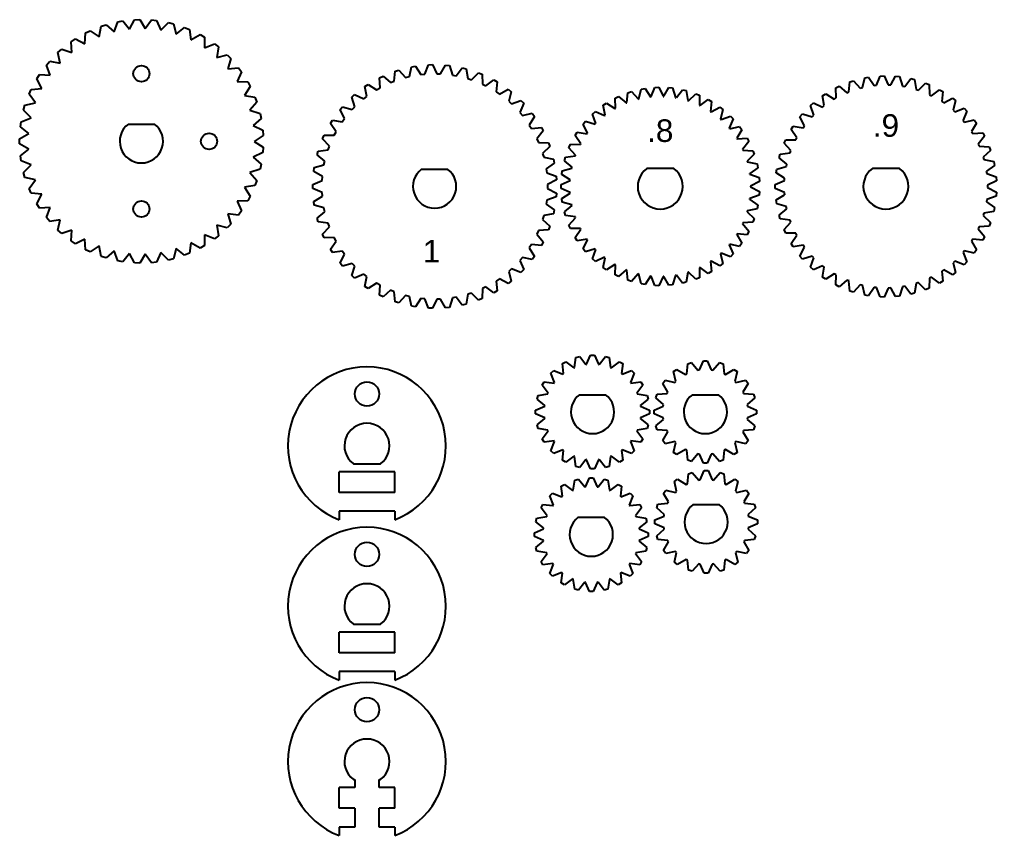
# Model space of a CAD drawing. Header units: inches. Extents: x -3.54 to 0.79, y -2.08 to 1.54.
import ezdxf

# ---------------------------------------------------------------- set-up
doc = ezdxf.new("R2010")
doc.units = ezdxf.units.IN
doc.header["$MEASUREMENT"] = 0
doc.layers.get('0').update_dxf_attribs({"lineweight": 25, "true_color": 0xffffff})
doc.styles.add('textstyle0', font='')
doc.styles.add('textstyle1', font='')
doc.styles.add('textstyle2', font='')
doc.styles.get('textstyle0').set_extended_font_data('Arial')
doc.styles.get('textstyle1').set_extended_font_data('Arial')
doc.styles.get('textstyle2').set_extended_font_data('Arial')

msp = doc.modelspace()

# ---------------------------------------------------------------- linework, layer by layer
for p, q in [((-3.1774, 1.51), (-3.1558, 1.5171)), ((-3.1047, 1.5298), (-3.0823, 1.5338)), ((-3.03, 1.5393), (-3.0072, 1.5401)), ((-2.9546, 1.5382), (-2.932, 1.5359)), ((-2.8802, 1.5267), (-2.858, 1.5212)), ((-3.2467, 1.4804), (-3.2262, 1.4903)), ((-2.808, 1.5049), (-2.7869, 1.4964)), ((-2.7396, 1.4734), (-2.7199, 1.462)), ((-3.3112, 1.4413), (-3.2923, 1.4541)), ((-2.6763, 1.4325), (-2.6583, 1.4185)), ((-3.3695, 1.3937), (-3.3526, 1.4089)), ((-3.4207, 1.3384), (-3.4061, 1.3558)), ((-2.6192, 1.3833), (-2.6034, 1.3669)), ((-2.5696, 1.3266), (-2.5562, 1.3082)), ((-1.8747, 1.3109), (-1.8583, 1.3162)), ((-1.8019, 1.3303), (-1.7849, 1.3333)), ((-1.7271, 1.3394), (-1.7099, 1.34)), ((-1.6909, 1.2999), (-1.6735, 1.2993)), ((-1.6518, 1.3379), (-1.6346, 1.3361)), ((-1.5774, 1.326), (-1.5606, 1.3219)), ((-1.5054, 1.3039), (-1.4894, 1.2974)), ((-3.4637, 1.2765), (-3.4516, 1.2958)), ((-2.5283, 1.2636), (-2.5176, 1.2435)), ((-1.9441, 1.2816), (-1.9286, 1.2891)), ((-1.895, 1.2603), (-1.8788, 1.2668)), ((-1.8291, 1.283), (-1.8121, 1.2872)), ((-1.7606, 1.2963), (-1.7432, 1.2981)), ((-1.6214, 1.2938), (-1.6042, 1.2908)), ((-1.5535, 1.2782), (-1.5369, 1.2728)), ((-1.4371, 1.272), (-1.4222, 1.2633)), ((0.1406, 1.2637), (0.157, 1.269)), ((0.2067, 1.2814), (0.2237, 1.2844)), ((0.2746, 1.2897), (0.2919, 1.2903)), ((0.343, 1.2886), (0.3602, 1.2868)), ((0.4106, 1.2779), (0.4273, 1.2737)), ((0.476, 1.2579), (0.492, 1.2514)), ((-3.4977, 1.2092), (-3.4884, 1.23)), ((-2.0088, 1.2429), (-1.9945, 1.2525)), ((-1.9572, 1.2286), (-1.942, 1.2373)), ((-1.4883, 1.2532), (-1.4726, 1.2455)), ((-1.4273, 1.2193), (-1.4129, 1.2096)), ((-1.374, 1.2308), (-1.3604, 1.2202)), ((-0.8438, 1.2157), (-0.8274, 1.2211)), ((-0.7845, 1.2317), (-0.7675, 1.2347)), ((-0.7236, 1.2394), (-0.7064, 1.24)), ((-0.6622, 1.2384), (-0.6451, 1.2366)), ((-0.6016, 1.2289), (-0.5848, 1.2248)), ((0.0777, 1.2369), (0.0932, 1.2445)), ((0.1269, 1.2152), (0.1365, 1.2196)), ((0.1864, 1.2353), (0.1965, 1.2383)), ((0.2481, 1.247), (0.2585, 1.2485)), ((0.3108, 1.2499), (0.3213, 1.2499)), ((0.3733, 1.244), (0.3837, 1.2426)), ((0.4344, 1.2296), (0.4445, 1.2267)), ((0.5381, 1.229), (0.553, 1.2203)), ((-2.4962, 1.1954), (-2.4884, 1.174)), ((-2.0674, 1.1955), (-2.0546, 1.2071)), ((-2.0143, 1.1886), (-2.0006, 1.1993)), ((-1.3716, 1.1774), (-1.3586, 1.1657)), ((-1.3172, 1.1813), (-1.3052, 1.1689)), ((-0.9528, 1.1599), (-0.9385, 1.1695)), ((-0.9002, 1.1916), (-0.8847, 1.1992)), ((-0.8513, 1.17), (-0.8481, 1.1713)), ((-0.7984, 1.1874), (-0.795, 1.1883)), ((-0.7435, 1.1974), (-0.74, 1.1977)), ((-0.6878, 1.1995), (-0.6843, 1.1994)), ((-0.6323, 1.194), (-0.6288, 1.1934)), ((-0.5781, 1.1807), (-0.5748, 1.1796)), ((-0.5428, 1.2111), (-0.5268, 1.2047)), ((-0.4872, 1.1853), (-0.4722, 1.1767)), ((-0.0342, 1.1586), (-0.0213, 1.1702)), ((0.019, 1.2017), (0.0333, 1.2113)), ((0.0708, 1.1871), (0.0797, 1.1927)), ((0.4929, 1.2067), (0.5025, 1.2025)), ((0.5476, 1.176), (0.5566, 1.1704)), ((0.5954, 1.1917), (0.609, 1.1811)), ((-3.522, 1.1379), (-3.5157, 1.1598)), ((-2.1189, 1.1405), (-2.1078, 1.1537)), ((-2.0653, 1.141), (-2.0532, 1.1536)), ((-1.3223, 1.128), (-1.3111, 1.1147)), ((-1.0004, 1.1212), (-0.9876, 1.1327)), ((-0.9014, 1.1453), (-0.8983, 1.1471)), ((-0.5263, 1.16), (-0.5232, 1.1585)), ((-0.4779, 1.1324), (-0.475, 1.1304)), ((-0.4356, 1.152), (-0.422, 1.1414)), ((0.0192, 1.1513), (0.0272, 1.1582)), ((0.5975, 1.1379), (0.6056, 1.1312)), ((0.6471, 1.1468), (0.6591, 1.1344)), ((-3.5361, 1.0639), (-3.5329, 1.0864)), ((-2.4739, 1.1234), (-2.4692, 1.1011)), ((-2.1622, 1.0788), (-2.153, 1.0935)), ((-2.1092, 1.0868), (-2.099, 1.1009)), ((-1.2678, 1.1244), (-1.2577, 1.1104)), ((-1.0422, 1.0762), (-1.0311, 1.0894)), ((-0.9475, 1.1139), (-0.9447, 1.1161)), ((-0.4338, 1.0982), (-0.4312, 1.0959)), ((-0.3892, 1.1118), (-0.3772, 1.0994)), ((-0.0808, 1.1086), (-0.0697, 1.1218)), ((-0.027, 1.1088), (-0.02, 1.1167)), ((0.6417, 1.0933), (0.6488, 1.0855)), ((0.692, 1.0952), (0.7021, 1.0812)), ((-2.4618, 1.049), (-2.4603, 1.0263)), ((-2.1451, 1.027), (-2.137, 1.0424)), ((-1.2803, 1.0723), (-1.2711, 1.0575)), ((-1.2269, 1.0611), (-1.2188, 1.0459)), ((-1.0773, 1.0258), (-1.0681, 1.0404)), ((-0.9887, 1.0764), (-0.9863, 1.079)), ((-0.3949, 1.0583), (-0.3926, 1.0556)), ((-0.3488, 1.0656), (-0.3387, 1.0516)), ((-0.12, 1.0525), (-0.1109, 1.0672)), ((-0.0668, 1.0602), (-0.0609, 1.069)), ((0.6792, 1.0429), (0.6851, 1.0342)), ((-3.5397, 0.9886), (-3.5397, 1.0114)), ((-3.5397, 0.9886), (-3.5397, 1.0114)), ((-2.1965, 1.0118), (-2.1894, 1.0275)), ((-1.2465, 1.0113), (-1.2394, 0.9954)), ((-1.0244, 1.0336), (-1.0223, 1.0364)), ((-0.3619, 1.0133), (-0.3601, 1.0103)), ((-0.3153, 1.0141), (-0.3072, 0.9989)), ((-0.1511, 0.9916), (-0.1441, 1.0073)), ((-0.0994, 1.0066), (-0.0948, 1.0161)), ((0.7293, 1.0378), (0.7374, 1.0226)), ((-2.4603, 0.9737), (-2.4618, 0.951)), ((-2.2211, 0.9406), (-2.2163, 0.9571)), ((-2.1724, 0.9628), (-2.1664, 0.9792)), ((-1.1952, 0.9928), (-1.1893, 0.9766)), ((-1.105, 0.9711), (-1.098, 0.9868)), ((-1.0537, 0.9861), (-1.0521, 0.9892)), ((-0.3355, 0.9642), (-0.3341, 0.961)), ((-0.2892, 0.9586), (-0.2833, 0.9424)), ((-0.1243, 0.949), (-0.1211, 0.959)), ((0.7093, 0.9878), (0.7139, 0.9784)), ((0.7582, 0.9758), (0.7641, 0.9596)), ((-3.5329, 0.9136), (-3.5361, 0.9361)), ((-2.1905, 0.8954), (-2.1868, 0.9125)), ((-1.2215, 0.9462), (-1.2167, 0.9294)), ((-1.1732, 0.9207), (-1.1697, 0.9038)), ((-1.1249, 0.913), (-1.1201, 0.9295)), ((-1.0762, 0.9351), (-1.075, 0.9384)), ((-0.3162, 0.9118), (-0.3153, 0.9085)), ((-0.1734, 0.9269), (-0.1686, 0.9434)), ((0.7314, 0.9291), (0.7347, 0.9191)), ((0.7782, 0.9104), (0.7818, 0.8935)), ((-2.4692, 0.8989), (-2.4739, 0.8766)), ((-2.2356, 0.8666), (-2.2332, 0.8837)), ((-1.2058, 0.8782), (-1.2034, 0.8609)), ((-1.1365, 0.8527), (-1.1341, 0.8698)), ((-1.0914, 0.8814), (-1.0906, 0.8848)), ((-0.2711, 0.8999), (-0.2675, 0.883)), ((-0.1864, 0.8597), (-0.184, 0.8768)), ((-0.1409, 0.8884), (-0.1391, 0.8988)), ((0.7452, 0.8678), (0.7471, 0.8575)), ((-3.5157, 0.8402), (-3.522, 0.8621)), ((-2.4884, 0.826), (-2.4962, 0.8046)), ((-2.199, 0.8262), (-2.1977, 0.8436)), ((-1.1616, 0.8463), (-1.1604, 0.8291)), ((-1.0989, 0.8262), (-1.0986, 0.8296)), ((-0.3044, 0.8573), (-0.3039, 0.8539)), ((-0.2614, 0.8393), (-0.2602, 0.8221)), ((-0.1489, 0.8261), (-0.1486, 0.8367)), ((0.7889, 0.8428), (0.7901, 0.8256)), ((-3.4884, 0.77), (-3.4977, 0.7908)), ((-2.2396, 0.7914), (-2.2396, 0.8086)), ((-1.1997, 0.8087), (-1.1997, 0.7913)), ((-1.1396, 0.7914), (-1.1396, 0.8086)), ((-0.3003, 0.8017), (-0.3003, 0.7982)), ((-0.19, 0.7914), (-0.19, 0.8086)), ((0.7503, 0.8053), (0.7507, 0.7947)), ((-2.5176, 0.7565), (-2.5283, 0.7364)), ((-2.1977, 0.7564), (-2.199, 0.7738)), ((-1.2034, 0.7391), (-1.2058, 0.7218)), ((-1.1604, 0.7709), (-1.1616, 0.7537)), ((-1.1341, 0.7302), (-1.1365, 0.7473)), ((-1.0986, 0.7704), (-1.0989, 0.7739)), ((-0.3039, 0.7461), (-0.3044, 0.7426)), ((-0.2602, 0.7779), (-0.2614, 0.7607)), ((-0.184, 0.7232), (-0.1864, 0.7403)), ((-0.1481, 0.7634), (-0.1493, 0.7738)), ((0.7467, 0.7426), (0.7456, 0.7321)), ((0.7901, 0.7744), (0.7889, 0.7572)), ((-3.4516, 0.7042), (-3.4637, 0.7235)), ((-2.2332, 0.7163), (-2.2356, 0.7334)), ((-2.1868, 0.6875), (-2.1905, 0.7046)), ((-1.1697, 0.6962), (-1.1732, 0.6793)), ((-1.0906, 0.7152), (-1.0914, 0.7186)), ((-0.2675, 0.717), (-0.2711, 0.7001)), ((-0.1387, 0.7013), (-0.1413, 0.7115)), ((0.7818, 0.7065), (0.7782, 0.6896)), ((-3.4061, 0.6442), (-3.4207, 0.6616)), ((-2.5562, 0.6918), (-2.5696, 0.6734)), ((-2.2163, 0.6429), (-2.2211, 0.6594)), ((-1.2167, 0.6706), (-1.2215, 0.6538)), ((-1.1201, 0.6705), (-1.1249, 0.687)), ((-1.075, 0.6617), (-1.0762, 0.6649)), ((-0.3153, 0.6915), (-0.3162, 0.6881)), ((-0.2833, 0.6576), (-0.2892, 0.6414)), ((-0.1686, 0.6566), (-0.1734, 0.6731)), ((-0.1207, 0.6412), (-0.1247, 0.6509)), ((0.7343, 0.681), (0.7318, 0.6708)), ((-3.3526, 0.5911), (-3.3695, 0.6063)), ((-2.6034, 0.6331), (-2.6192, 0.6167)), ((-2.1664, 0.6208), (-2.1724, 0.6372)), ((-1.1893, 0.6234), (-1.1952, 0.6072)), ((-1.098, 0.6132), (-1.105, 0.6289)), ((-1.0521, 0.6108), (-1.0538, 0.6139)), ((-0.3341, 0.639), (-0.3355, 0.6358)), ((-0.1441, 0.5927), (-0.1511, 0.6084)), ((0.7136, 0.6218), (0.7097, 0.612)), ((0.7641, 0.6404), (0.7582, 0.6242)), ((-2.6583, 0.5815), (-2.6763, 0.5675)), ((-2.1894, 0.5725), (-2.1965, 0.5882)), ((-2.137, 0.5576), (-2.1451, 0.573)), ((-1.2394, 0.6046), (-1.2465, 0.5887)), ((-1.0681, 0.5596), (-1.0773, 0.5742)), ((-1.0224, 0.5637), (-1.0244, 0.5665)), ((-0.3601, 0.5896), (-0.3619, 0.5867)), ((-0.3072, 0.6011), (-0.3153, 0.5859)), ((-0.0945, 0.5841), (-0.0998, 0.5932)), ((0.6847, 0.566), (0.6795, 0.5569)), ((0.7374, 0.5774), (0.7293, 0.5622)), ((-3.2923, 0.5459), (-3.3112, 0.5587)), ((-3.2262, 0.5097), (-3.2467, 0.5196)), ((-2.7199, 0.538), (-2.7396, 0.5266)), ((-2.153, 0.5065), (-2.1622, 0.5212)), ((-1.2711, 0.5425), (-1.2803, 0.5277)), ((-1.2188, 0.5541), (-1.2269, 0.5389)), ((-1.0311, 0.5106), (-1.0422, 0.5238)), ((-0.9863, 0.5211), (-0.9888, 0.5236)), ((-0.3927, 0.5444), (-0.3949, 0.5417)), ((-0.3387, 0.5484), (-0.3488, 0.5344)), ((-0.1109, 0.5328), (-0.12, 0.5475)), ((-0.0606, 0.5313), (-0.0671, 0.5395)), ((-3.1558, 0.4829), (-3.1774, 0.49)), ((-2.858, 0.4788), (-2.8802, 0.4733)), ((-2.7869, 0.5036), (-2.808, 0.4951)), ((-2.099, 0.4991), (-2.1092, 0.5132)), ((-1.3111, 0.4853), (-1.3223, 0.472)), ((-1.2577, 0.4896), (-1.2678, 0.4756)), ((-0.9876, 0.4673), (-1.0004, 0.4788)), ((-0.9447, 0.4839), (-0.9475, 0.4861)), ((-0.4312, 0.5041), (-0.4338, 0.5018)), ((-0.3772, 0.5006), (-0.3892, 0.4882)), ((-0.0697, 0.4782), (-0.0808, 0.4914)), ((-0.0197, 0.4836), (-0.0273, 0.4909)), ((0.6484, 0.5148), (0.642, 0.5065)), ((0.7021, 0.5188), (0.692, 0.5048)), ((-3.0823, 0.4662), (-3.1047, 0.4702)), ((-3.0072, 0.4599), (-3.03, 0.4607)), ((-2.932, 0.4641), (-2.9546, 0.4618)), ((-2.1078, 0.4463), (-2.1189, 0.4595)), ((-2.0532, 0.4464), (-2.0653, 0.459)), ((-1.3586, 0.4343), (-1.3716, 0.4226)), ((-0.9385, 0.4305), (-0.9528, 0.4401)), ((-0.8984, 0.453), (-0.9014, 0.4547)), ((-0.5232, 0.4415), (-0.5264, 0.4399)), ((-0.475, 0.4696), (-0.4779, 0.4676)), ((-0.422, 0.4586), (-0.4356, 0.448)), ((-0.0213, 0.4298), (-0.0342, 0.4414)), ((0.0275, 0.4422), (0.0189, 0.4483)), ((0.6054, 0.4691), (0.5978, 0.4618)), ((0.6591, 0.4656), (0.6471, 0.4532)), ((-2.0546, 0.3929), (-2.0674, 0.4045)), ((-2.0006, 0.4007), (-2.0143, 0.4114)), ((-1.4129, 0.3904), (-1.4273, 0.3807)), ((-1.3052, 0.4311), (-1.3172, 0.4187)), ((-0.8847, 0.4008), (-0.9002, 0.4084)), ((-0.8481, 0.4287), (-0.8514, 0.43)), ((-0.795, 0.4117), (-0.7984, 0.4126)), ((-0.7401, 0.4023), (-0.7435, 0.4026)), ((-0.6843, 0.4006), (-0.6878, 0.4004)), ((-0.6289, 0.4066), (-0.6323, 0.406)), ((-0.5748, 0.4204), (-0.5782, 0.4193)), ((-0.5268, 0.3953), (-0.5428, 0.3889)), ((-0.4722, 0.4233), (-0.4872, 0.4147)), ((0.0333, 0.3887), (0.019, 0.3983)), ((0.0799, 0.4077), (0.0706, 0.4126)), ((0.5023, 0.3979), (0.4931, 0.3929)), ((0.5563, 0.4299), (0.5478, 0.4237)), ((0.609, 0.4189), (0.5954, 0.4083)), ((-1.9945, 0.3475), (-2.0088, 0.3571)), ((-1.942, 0.3627), (-1.9572, 0.3714)), ((-1.4726, 0.3545), (-1.4883, 0.3468)), ((-1.3604, 0.3798), (-1.374, 0.3692)), ((-0.8274, 0.3789), (-0.8438, 0.3843)), ((-0.7675, 0.3653), (-0.7845, 0.3683)), ((-0.7064, 0.36), (-0.7236, 0.3606)), ((-0.6451, 0.3634), (-0.6622, 0.3616)), ((-0.5848, 0.3752), (-0.6016, 0.3711)), ((0.0932, 0.3555), (0.0777, 0.3631)), ((0.1367, 0.3808), (0.1268, 0.3844)), ((0.1966, 0.3621), (0.1863, 0.3643)), ((0.2586, 0.3519), (0.248, 0.3526)), ((0.3213, 0.3505), (0.3108, 0.3497)), ((0.3837, 0.3578), (0.3734, 0.3555)), ((0.4444, 0.3737), (0.4345, 0.37)), ((0.492, 0.3486), (0.476, 0.3421)), ((0.553, 0.3797), (0.5381, 0.371)), ((-1.9286, 0.3109), (-1.9441, 0.3184)), ((-1.8788, 0.3332), (-1.895, 0.3397)), ((-1.8121, 0.3128), (-1.8291, 0.317)), ((-1.7432, 0.3019), (-1.7606, 0.3037)), ((-1.6042, 0.3092), (-1.6214, 0.3062)), ((-1.5369, 0.3272), (-1.5535, 0.3218)), ((-1.4222, 0.3367), (-1.4371, 0.328)), ((0.157, 0.331), (0.1406, 0.3363)), ((0.2237, 0.3156), (0.2067, 0.3186)), ((0.2919, 0.3097), (0.2746, 0.3103)), ((0.3602, 0.3132), (0.343, 0.3114)), ((0.4273, 0.3263), (0.4106, 0.3221)), ((-1.8583, 0.2838), (-1.8747, 0.2891)), ((-1.7849, 0.2667), (-1.8019, 0.2697)), ((-1.7099, 0.26), (-1.7271, 0.2606)), ((-1.6735, 0.3007), (-1.6909, 0.3001)), ((-1.6346, 0.2639), (-1.6518, 0.2621)), ((-1.5606, 0.2781), (-1.5774, 0.274)), ((-1.4894, 0.3026), (-1.5054, 0.2961)), ((-1.0737, 0.0416), (-1.057, 0.0461)), ((-1.0086, 0.0524), (-0.9914, 0.0524)), ((-0.943, 0.0461), (-0.9263, 0.0416)), ((-1.1337, 0.0143), (-1.1188, 0.0229)), ((-1.0295, 0.0113), (-1.0262, 0.0118)), ((-0.9738, 0.0118), (-0.9705, 0.0113)), ((-0.8812, 0.0229), (-0.8663, 0.0143)), ((-0.5785, 0.0136), (-0.5621, 0.0189)), ((-0.5086, 0.0273), (-0.4914, 0.0273)), ((-0.4379, 0.0189), (-0.4215, 0.0136)), ((-1.1846, -0.0276), (-1.1724, -0.0154)), ((-1.1312, -0.0318), (-1.1285, -0.0297)), ((-1.0832, -0.0035), (-1.0801, -0.0022)), ((-0.9199, -0.0022), (-0.9168, -0.0035)), ((-0.8715, -0.0297), (-0.8688, -0.0318)), ((-0.8276, -0.0154), (-0.8154, -0.0276)), ((-0.6406, -0.0211), (-0.6267, -0.011)), ((-0.5885, -0.0336), (-0.5826, -0.0306)), ((-0.5328, -0.0144), (-0.5262, -0.0133)), ((-0.4738, -0.0133), (-0.4672, -0.0144)), ((-0.4174, -0.0306), (-0.4115, -0.0336)), ((-0.3733, -0.011), (-0.3594, -0.0211)), ((-1.2229, -0.0812), (-1.2143, -0.0663)), ((-1.1703, -0.0715), (-1.1682, -0.0688)), ((-0.8318, -0.0688), (-0.8297, -0.0715)), ((-0.7857, -0.0663), (-0.7771, -0.0812)), ((-0.689, -0.0733), (-0.6789, -0.0594)), ((-0.6356, -0.0691), (-0.6309, -0.0644)), ((-0.3691, -0.0644), (-0.3644, -0.0691)), ((-0.3211, -0.0594), (-0.311, -0.0733)), ((-1.2461, -0.143), (-1.2416, -0.1263)), ((-1.1978, -0.1199), (-1.1965, -0.1168)), ((-0.8035, -0.1168), (-0.8022, -0.1199)), ((-0.7584, -0.1263), (-0.7539, -0.143)), ((-0.7189, -0.1379), (-0.7136, -0.1215)), ((-0.6694, -0.1174), (-0.6664, -0.1115)), ((-0.3336, -0.1115), (-0.3306, -0.1174)), ((-0.2864, -0.1215), (-0.2811, -0.1379)), ((-1.2118, -0.1738), (-1.2113, -0.1705)), ((-0.7887, -0.1705), (-0.7882, -0.1738)), ((-0.6867, -0.1738), (-0.6856, -0.1672)), ((-0.3144, -0.1672), (-0.3133, -0.1738)), ((-1.2524, -0.2086), (-1.2524, -0.1914)), ((-0.7476, -0.1914), (-0.7476, -0.2086)), ((-0.7273, -0.2086), (-0.7273, -0.1914)), ((-0.2727, -0.1914), (-0.2727, -0.2086)), ((-1.2416, -0.2737), (-1.2461, -0.257)), ((-1.2113, -0.2295), (-1.2118, -0.2262)), ((-0.7882, -0.2262), (-0.7887, -0.2295)), ((-0.7539, -0.257), (-0.7584, -0.2737)), ((-0.6856, -0.2328), (-0.6867, -0.2262)), ((-0.3133, -0.2262), (-0.3144, -0.2328)), ((-1.1965, -0.2832), (-1.1978, -0.2801)), ((-0.8022, -0.2801), (-0.8035, -0.2832)), ((-0.7136, -0.2785), (-0.7189, -0.2621)), ((-0.6664, -0.2885), (-0.6694, -0.2826)), ((-0.3306, -0.2826), (-0.3336, -0.2885)), ((-0.2811, -0.2621), (-0.2864, -0.2785)), ((-1.2143, -0.3337), (-1.2229, -0.3188)), ((-1.1682, -0.3312), (-1.1703, -0.3285)), ((-0.8297, -0.3285), (-0.8318, -0.3312)), ((-0.7771, -0.3188), (-0.7857, -0.3337)), ((-0.6789, -0.3406), (-0.689, -0.3267)), ((-0.6309, -0.3356), (-0.6356, -0.3309)), ((-0.3644, -0.3309), (-0.3691, -0.3356)), ((-0.311, -0.3267), (-0.3211, -0.3406)), ((-1.1724, -0.3846), (-1.1846, -0.3724)), ((-1.1285, -0.3703), (-1.1312, -0.3682)), ((-0.8688, -0.3682), (-0.8715, -0.3703)), ((-0.8154, -0.3724), (-0.8276, -0.3846)), ((-0.6267, -0.389), (-0.6406, -0.3789)), ((-0.5826, -0.3694), (-0.5885, -0.3664)), ((-0.5262, -0.3867), (-0.5328, -0.3856)), ((-0.4672, -0.3856), (-0.4738, -0.3867)), ((-0.4115, -0.3664), (-0.4174, -0.3694)), ((-0.3594, -0.3789), (-0.3733, -0.389)), ((-1.1188, -0.4229), (-1.1337, -0.4143)), ((-1.0801, -0.3978), (-1.0832, -0.3965)), ((-1.0262, -0.4118), (-1.0295, -0.4113)), ((-0.9705, -0.4113), (-0.9738, -0.4118)), ((-0.9168, -0.3965), (-0.9199, -0.3978)), ((-0.8663, -0.4143), (-0.8812, -0.4229)), ((-0.5621, -0.4189), (-0.5785, -0.4136)), ((-0.4914, -0.4273), (-0.5086, -0.4273)), ((-0.4215, -0.4136), (-0.4379, -0.4189)), ((-1.057, -0.4461), (-1.0737, -0.4416)), ((-0.9914, -0.4524), (-1.0086, -0.4524)), ((-0.9263, -0.4416), (-0.943, -0.4461)), ((-0.5751, -0.4738), (-0.5587, -0.4685)), ((-0.5053, -0.46), (-0.4881, -0.46)), ((-0.4346, -0.4685), (-0.4182, -0.4738)), ((-1.0791, -0.5022), (-1.0625, -0.4978)), ((-1.0141, -0.4914), (-0.9968, -0.4914)), ((-0.9485, -0.4978), (-0.9318, -0.5022)), ((-0.6373, -0.5085), (-0.6233, -0.4984)), ((-0.5852, -0.521), (-0.5793, -0.5179)), ((-0.5295, -0.5018), (-0.5229, -0.5007)), ((-0.4705, -0.5007), (-0.4639, -0.5018)), ((-0.4141, -0.5179), (-0.4081, -0.521)), ((-0.37, -0.4984), (-0.3561, -0.5085)), ((-1.1901, -0.5714), (-1.1779, -0.5592)), ((-1.1391, -0.5295), (-1.1242, -0.5209)), ((-1.0887, -0.5474), (-1.0855, -0.5461)), ((-1.035, -0.5325), (-1.0316, -0.5321)), ((-0.9793, -0.5321), (-0.9759, -0.5325)), ((-0.9254, -0.5461), (-0.9222, -0.5474)), ((-0.8867, -0.5209), (-0.8718, -0.5295)), ((-0.8331, -0.5592), (-0.8209, -0.5714)), ((-0.6857, -0.5607), (-0.6755, -0.5468)), ((-0.6323, -0.5565), (-0.6276, -0.5517)), ((-0.3658, -0.5517), (-0.3611, -0.5565)), ((-0.3178, -0.5468), (-0.3077, -0.5607)), ((-1.1367, -0.5756), (-1.134, -0.5735)), ((-0.8769, -0.5735), (-0.8742, -0.5756)), ((-0.6661, -0.6048), (-0.6631, -0.5988)), ((-0.3303, -0.5988), (-0.3273, -0.6048)), ((-2.1232, -0.6401), (-2.1232, -0.6776)), ((-1.8767, -0.6401), (-2.1232, -0.6401)), ((-1.8767, -0.6401), (-1.8767, -0.6776)), ((-1.2284, -0.6251), (-1.2198, -0.6101)), ((-1.1758, -0.6153), (-1.1737, -0.6126)), ((-0.8372, -0.6126), (-0.8352, -0.6153)), ((-0.7911, -0.6101), (-0.7825, -0.6251)), ((-0.7156, -0.6253), (-0.7102, -0.6089)), ((-0.2831, -0.6089), (-0.2778, -0.6253)), ((-1.2515, -0.6868), (-1.2471, -0.6702)), ((-1.2032, -0.6637), (-1.2019, -0.6606)), ((-0.809, -0.6606), (-0.8077, -0.6637)), ((-0.7638, -0.6702), (-0.7594, -0.6868)), ((-0.724, -0.696), (-0.724, -0.6787)), ((-0.6833, -0.6612), (-0.6823, -0.6546)), ((-0.3111, -0.6546), (-0.31, -0.6612)), ((-0.2693, -0.6787), (-0.2693, -0.696)), ((-1.2579, -0.7525), (-1.2579, -0.7352)), ((-1.2172, -0.7177), (-1.2168, -0.7143)), ((-0.7941, -0.7143), (-0.7937, -0.7177)), ((-0.753, -0.7352), (-0.753, -0.7525)), ((-0.6823, -0.7202), (-0.6833, -0.7135)), ((-0.31, -0.7135), (-0.3111, -0.7202)), ((-1.2168, -0.7734), (-1.2172, -0.77)), ((-0.7937, -0.77), (-0.7941, -0.7734)), ((-0.7102, -0.7658), (-0.7156, -0.7494)), ((-0.6631, -0.7759), (-0.6661, -0.7699)), ((-0.3273, -0.7699), (-0.3303, -0.7759)), ((-0.2778, -0.7494), (-0.2831, -0.7658)), ((-1.2471, -0.8175), (-1.2515, -0.8008)), ((-0.7594, -0.8008), (-0.7638, -0.8175)), ((-0.6755, -0.828), (-0.6857, -0.814)), ((-0.6276, -0.823), (-0.6323, -0.8183)), ((-0.3611, -0.8183), (-0.3658, -0.823)), ((-0.3077, -0.814), (-0.3178, -0.828)), ((-1.2198, -0.8775), (-1.2284, -0.8626)), ((-1.2019, -0.827), (-1.2032, -0.8239)), ((-0.8077, -0.8239), (-0.809, -0.827)), ((-0.7825, -0.8626), (-0.7911, -0.8775)), ((-0.5793, -0.8568), (-0.5852, -0.8538)), ((-0.4081, -0.8538), (-0.4141, -0.8568)), ((-1.1737, -0.8751), (-1.1758, -0.8724)), ((-0.8352, -0.8724), (-0.8372, -0.8751)), ((-0.6233, -0.8764), (-0.6373, -0.8662)), ((-0.5587, -0.9063), (-0.5751, -0.9009)), ((-0.5229, -0.874), (-0.5295, -0.873)), ((-0.4639, -0.873), (-0.4705, -0.874)), ((-0.4182, -0.9009), (-0.4346, -0.9063)), ((-0.3561, -0.8662), (-0.37, -0.8764)), ((-1.1779, -0.9284), (-1.1901, -0.9162)), ((-1.134, -0.9141), (-1.1367, -0.9121)), ((-1.0855, -0.9416), (-1.0887, -0.9403)), ((-0.9222, -0.9403), (-0.9254, -0.9416)), ((-0.8742, -0.9121), (-0.8769, -0.9141)), ((-0.8209, -0.9162), (-0.8331, -0.9284)), ((-0.4881, -0.9147), (-0.5053, -0.9147)), ((-1.1242, -0.9668), (-1.1391, -0.9581)), ((-1.0625, -0.9899), (-1.0791, -0.9854)), ((-1.0316, -0.9556), (-1.035, -0.9551)), ((-0.9759, -0.9551), (-0.9793, -0.9556)), ((-0.9318, -0.9854), (-0.9485, -0.9899)), ((-0.8718, -0.9581), (-0.8867, -0.9668)), ((-0.9968, -0.9963), (-1.0141, -0.9963)), ((-2.1232, -1.3513), (-2.1232, -1.3888)), ((-1.8767, -1.3513), (-2.1232, -1.3513)), ((-1.8767, -1.3513), (-1.8767, -1.3888)), ((-2.06, -1.83), (-2.0539, -1.83)), ((-2.0539, -1.83), (-2.0539, -1.8655)), ((-1.9461, -1.8655), (-1.9461, -1.83)), ((-1.9461, -1.83), (-1.94, -1.83)), ((-2.0539, -1.8655), (-2.1232, -1.8655)), ((-2.1232, -1.957), (-2.1232, -1.8655)), ((-1.8767, -1.8655), (-1.9461, -1.8655)), ((-1.8767, -1.957), (-1.8767, -1.8655)), ((-2.0539, -1.957), (-2.1232, -1.957)), ((-2.0539, -1.957), (-2.0539, -2.0401)), ((-1.8767, -1.957), (-1.9461, -1.957)), ((-1.9461, -2.0401), (-1.9461, -1.957)), ((-2.1232, -2.0401), (-2.1232, -2.0776)), ((-2.0539, -2.0401), (-2.1232, -2.0401)), ((-1.8767, -2.0401), (-1.9461, -2.0401)), ((-1.8767, -2.0401), (-1.8767, -2.0776))]:
    msp.add_line(p, q)
at = {"color": 7, "true_color": 0x000000}
for p, q in [((-3.1558, 1.5171), (-3.1207, 1.4851)), ((-3.1207, 1.4851), (-3.1047, 1.5298)), ((-3.0823, 1.5338), (-3.052, 1.4973)), ((-3.052, 1.4973), (-3.03, 1.5393)), ((-3.0072, 1.5401), (-2.9823, 1.4997)), ((-2.9823, 1.4997), (-2.9546, 1.5382)), ((-2.932, 1.5359), (-2.9129, 1.4924)), ((-2.9129, 1.4924), (-2.8802, 1.5267)), ((-2.858, 1.5212), (-2.8452, 1.4755)), ((-3.2497, 1.433), (-3.2467, 1.4804)), ((-3.2262, 1.4903), (-3.187, 1.4636)), ((-3.187, 1.4636), (-3.1774, 1.51)), ((-2.8452, 1.4755), (-2.808, 1.5049)), ((-2.7869, 1.4964), (-2.7806, 1.4494)), ((-2.7806, 1.4494), (-2.7396, 1.4734)), ((-3.3076, 1.394), (-3.3112, 1.4413)), ((-3.2923, 1.4541), (-3.2497, 1.433)), ((-2.7199, 1.462), (-2.7201, 1.4145)), ((-2.7201, 1.4145), (-2.6763, 1.4325)), ((-3.3594, 1.3473), (-3.3695, 1.3937)), ((-3.3526, 1.4089), (-3.3076, 1.394)), ((-2.6583, 1.4185), (-2.6652, 1.3716)), ((-3.4061, 1.3558), (-3.3594, 1.3473)), ((-2.6652, 1.3716), (-2.6192, 1.3833)), ((-2.6034, 1.3669), (-2.6167, 1.3214)), ((-3.4042, 1.2939), (-3.4207, 1.3384)), ((-2.6167, 1.3214), (-2.5696, 1.3266)), ((-2.5562, 1.3082), (-2.5757, 1.265)), ((-1.8788, 1.2668), (-1.8747, 1.3109)), ((-1.8583, 1.3162), (-1.8291, 1.283)), ((-1.8121, 1.2872), (-1.8019, 1.3303)), ((-1.7849, 1.3333), (-1.7606, 1.2963)), ((-1.7432, 1.2981), (-1.7271, 1.3394)), ((-1.7099, 1.34), (-1.6909, 1.2999)), ((-1.6735, 1.2993), (-1.6518, 1.3379)), ((-1.6346, 1.3361), (-1.6214, 1.2938)), ((-1.6042, 1.2908), (-1.5774, 1.326)), ((-1.5606, 1.3219), (-1.5535, 1.2782)), ((-1.5369, 1.2728), (-1.5054, 1.3039)), ((-3.4412, 1.2347), (-3.4637, 1.2765)), ((-3.4516, 1.2958), (-3.4042, 1.2939)), ((-2.5757, 1.265), (-2.5283, 1.2636)), ((-1.942, 1.2373), (-1.9441, 1.2816)), ((-1.9286, 1.2891), (-1.895, 1.2603)), ((-1.4894, 1.2974), (-1.4883, 1.2532)), ((-1.4726, 1.2455), (-1.4371, 1.272)), ((-1.4222, 1.2633), (-1.4273, 1.2193)), ((0.1365, 1.2196), (0.1406, 1.2637)), ((0.157, 1.269), (0.1863, 1.2357)), ((0.1965, 1.2383), (0.2067, 1.2814)), ((0.2237, 1.2844), (0.248, 1.2474)), ((0.2585, 1.2485), (0.2746, 1.2897)), ((0.2919, 1.2903), (0.3108, 1.2503)), ((0.3213, 1.2499), (0.343, 1.2886)), ((0.3602, 1.2868), (0.3734, 1.2445)), ((0.3837, 1.2426), (0.4106, 1.2779)), ((0.4273, 1.2737), (0.4345, 1.23)), ((0.4445, 1.2267), (0.476, 1.2579)), ((-3.4884, 1.23), (-3.4412, 1.2347)), ((-2.5176, 1.2435), (-2.543, 1.2034)), ((-2.0006, 1.1993), (-2.0088, 1.2429)), ((-1.9945, 1.2525), (-1.9572, 1.2286)), ((-1.4129, 1.2096), (-1.374, 1.2308)), ((-1.3604, 1.2202), (-1.3716, 1.1774)), ((-0.8479, 1.1716), (-0.8438, 1.2157)), ((-0.8274, 1.2211), (-0.7981, 1.1878)), ((-0.7947, 1.1886), (-0.7845, 1.2317)), ((-0.7675, 1.2347), (-0.7432, 1.1977)), ((-0.7397, 1.1981), (-0.7236, 1.2394)), ((-0.7064, 1.24), (-0.6874, 1.1999)), ((-0.6839, 1.1998), (-0.6622, 1.2384)), ((-0.6451, 1.2366), (-0.6319, 1.1943)), ((-0.6285, 1.1937), (-0.6016, 1.2289)), ((-0.5848, 1.2248), (-0.5777, 1.181)), ((0.0797, 1.1927), (0.0777, 1.2369)), ((0.0932, 1.2445), (0.1268, 1.2156)), ((0.492, 1.2514), (0.4931, 1.2071)), ((0.5025, 1.2025), (0.5381, 1.229)), ((0.553, 1.2203), (0.5478, 1.1763)), ((-3.5157, 1.1598), (-3.4696, 1.171)), ((-3.4696, 1.171), (-3.4977, 1.2092)), ((-2.543, 1.2034), (-2.4962, 1.1954)), ((-2.4884, 1.174), (-2.5191, 1.1378)), ((-2.0532, 1.1536), (-2.0674, 1.1955)), ((-2.0546, 1.2071), (-2.0143, 1.1886)), ((-1.3586, 1.1657), (-1.3172, 1.1813)), ((-0.9385, 1.1695), (-0.9012, 1.1456)), ((-0.8982, 1.1474), (-0.9002, 1.1916)), ((-0.8847, 1.1992), (-0.8511, 1.1703)), ((-0.5743, 1.18), (-0.5428, 1.2111)), ((-0.5268, 1.2047), (-0.5258, 1.1604)), ((-0.5227, 1.1588), (-0.4872, 1.1853)), ((-0.4722, 1.1767), (-0.4774, 1.1327)), ((-0.0213, 1.1702), (0.0189, 1.1517)), ((0.0272, 1.1582), (0.019, 1.2017)), ((0.0333, 1.2113), (0.0706, 1.1874)), ((0.5566, 1.1704), (0.5954, 1.1917)), ((0.609, 1.1811), (0.5978, 1.1382)), ((-3.4888, 1.104), (-3.522, 1.1379)), ((-2.5191, 1.1378), (-2.4739, 1.1234)), ((-2.099, 1.1009), (-2.1189, 1.1405)), ((-2.1078, 1.1537), (-2.0653, 1.141)), ((-1.3052, 1.1689), (-1.3223, 1.128)), ((-0.9876, 1.1327), (-0.9473, 1.1142)), ((-0.9446, 1.1163), (-0.9528, 1.1599)), ((-0.4745, 1.1307), (-0.4356, 1.152)), ((-0.422, 1.1414), (-0.4332, 1.0985)), ((-0.02, 1.1167), (-0.0342, 1.1586)), ((0.6056, 1.1312), (0.6471, 1.1468)), ((0.6591, 1.1344), (0.642, 1.0935)), ((-3.5329, 1.0864), (-3.4888, 1.104)), ((-2.4692, 1.1011), (-2.5046, 1.0696)), ((-2.153, 1.0935), (-2.1092, 1.0868)), ((-1.3111, 1.1147), (-1.2678, 1.1244)), ((-1.2577, 1.1104), (-1.2803, 1.0723)), ((-1.0311, 1.0894), (-0.9887, 1.0767)), ((-0.9862, 1.0792), (-1.0004, 1.1212)), ((-0.4306, 1.0962), (-0.3892, 1.1118)), ((-0.3772, 1.0994), (-0.3943, 1.0585)), ((-0.0609, 1.069), (-0.0808, 1.1086)), ((-0.0697, 1.1218), (-0.0273, 1.1091)), ((0.6488, 1.0855), (0.692, 1.0952)), ((-3.4985, 1.0349), (-3.5361, 1.0639)), ((-2.5046, 1.0696), (-2.4618, 1.049)), ((-2.137, 1.0424), (-2.1622, 1.0788)), ((-1.2711, 1.0575), (-1.2269, 1.0611)), ((-1.2188, 1.0459), (-1.2465, 1.0113)), ((-1.0681, 1.0404), (-1.0243, 1.0338)), ((-1.0223, 1.0366), (-1.0422, 1.0762)), ((-0.392, 1.0558), (-0.3488, 1.0656)), ((-0.3387, 1.0516), (-0.3613, 1.0135)), ((-0.0948, 1.0161), (-0.12, 1.0525)), ((-0.1109, 1.0672), (-0.0671, 1.0605)), ((0.7021, 1.0812), (0.6795, 1.0431)), ((-3.5397, 1.0114), (-3.4985, 1.0349)), ((-3.5397, 1.0114), (-3.4985, 1.0349)), ((-2.4603, 1.0263), (-2.4997, 1)), ((-2.4997, 1), (-2.4603, 0.9737)), ((-2.1664, 0.9792), (-2.1965, 1.0118)), ((-2.1894, 1.0275), (-2.1451, 1.027)), ((-1.0521, 0.9894), (-1.0773, 1.0258)), ((-0.3594, 1.0105), (-0.3153, 1.0141)), ((-0.3072, 0.9989), (-0.3349, 0.9643)), ((-0.1441, 1.0073), (-0.0998, 1.0068)), ((0.6851, 1.0342), (0.7293, 1.0378)), ((0.7374, 1.0226), (0.7097, 0.988)), ((-3.4985, 0.9651), (-3.5397, 0.9886)), ((-3.4985, 0.9651), (-3.5397, 0.9886)), ((-3.5361, 0.9361), (-3.4985, 0.9651)), ((-2.2163, 0.9571), (-2.1724, 0.9628)), ((-1.2394, 0.9954), (-1.1952, 0.9928)), ((-1.1893, 0.9766), (-1.2215, 0.9462)), ((-1.075, 0.9385), (-1.105, 0.9711)), ((-1.098, 0.9868), (-1.0537, 0.9863)), ((-0.3334, 0.9611), (-0.2892, 0.9586)), ((-0.1211, 0.959), (-0.1511, 0.9916)), ((0.7139, 0.9784), (0.7582, 0.9758)), ((0.7641, 0.9596), (0.7318, 0.9292)), ((-3.4888, 0.896), (-3.5329, 0.9136)), ((-2.4618, 0.951), (-2.5046, 0.9304)), ((-2.5046, 0.9304), (-2.4692, 0.8989)), ((-2.1868, 0.9125), (-2.2211, 0.9406)), ((-1.2167, 0.9294), (-1.1732, 0.9207)), ((-1.0906, 0.8849), (-1.1249, 0.913)), ((-1.1201, 0.9295), (-1.0762, 0.9352)), ((-0.2833, 0.9424), (-0.3155, 0.912)), ((-0.1391, 0.8988), (-0.1734, 0.9269)), ((-0.1686, 0.9434), (-0.1247, 0.9491)), ((0.7347, 0.9191), (0.7782, 0.9104)), ((-3.522, 0.8621), (-3.4888, 0.896)), ((-2.4739, 0.8766), (-2.5191, 0.8622)), ((-2.1977, 0.8436), (-2.2356, 0.8666)), ((-2.2332, 0.8837), (-2.1905, 0.8954)), ((-1.1697, 0.9038), (-1.2058, 0.8782)), ((-1.1341, 0.8698), (-1.0914, 0.8815)), ((-0.3146, 0.9086), (-0.2711, 0.8999)), ((-0.2675, 0.883), (-0.3037, 0.8574)), ((-0.184, 0.8768), (-0.1413, 0.8885)), ((0.7818, 0.8935), (0.7456, 0.8679)), ((-3.4696, 0.829), (-3.5157, 0.8402)), ((-3.4977, 0.7908), (-3.4696, 0.829)), ((-2.5191, 0.8622), (-2.4884, 0.826)), ((-2.2396, 0.8086), (-2.199, 0.8262)), ((-1.2034, 0.8609), (-1.1616, 0.8463)), ((-1.1604, 0.8291), (-1.1997, 0.8087)), ((-1.1396, 0.8086), (-1.0989, 0.8262)), ((-1.0986, 0.8296), (-1.1365, 0.8527)), ((-0.3032, 0.854), (-0.2614, 0.8393)), ((-0.19, 0.8086), (-0.1493, 0.8262)), ((-0.1486, 0.8367), (-0.1864, 0.8597)), ((0.7471, 0.8575), (0.7889, 0.8428)), ((0.7901, 0.8256), (0.7507, 0.8053)), ((-2.4962, 0.8046), (-2.543, 0.7966)), ((-2.543, 0.7966), (-2.5176, 0.7565)), ((-2.199, 0.7738), (-2.2396, 0.7914)), ((-1.1997, 0.7913), (-1.1604, 0.7709)), ((-1.0989, 0.7738), (-1.1396, 0.7914)), ((-0.2602, 0.8221), (-0.2996, 0.8017)), ((-0.2996, 0.7983), (-0.2602, 0.7779)), ((-0.1493, 0.7738), (-0.19, 0.7914)), ((0.7507, 0.7947), (0.7901, 0.7744)), ((-3.4412, 0.7653), (-3.4884, 0.77)), ((-3.4637, 0.7235), (-3.4412, 0.7653)), ((-2.5283, 0.7364), (-2.5757, 0.735)), ((-2.2356, 0.7334), (-2.1977, 0.7564)), ((-1.1616, 0.7537), (-1.2034, 0.7391)), ((-1.1365, 0.7473), (-1.0986, 0.7704)), ((-0.3037, 0.7426), (-0.2675, 0.717)), ((-0.2614, 0.7607), (-0.3032, 0.746)), ((-0.1864, 0.7403), (-0.1486, 0.7633)), ((0.7889, 0.7572), (0.7471, 0.7425)), ((-3.4042, 0.7061), (-3.4516, 0.7042)), ((-3.4207, 0.6616), (-3.4042, 0.7061)), ((-2.5757, 0.735), (-2.5562, 0.6918)), ((-2.1905, 0.7046), (-2.2332, 0.7163)), ((-1.2058, 0.7218), (-1.1697, 0.6962)), ((-1.0914, 0.7185), (-1.1341, 0.7302)), ((-1.1249, 0.687), (-1.0906, 0.7151)), ((-0.2711, 0.7001), (-0.3146, 0.6914)), ((-0.1413, 0.7115), (-0.184, 0.7232)), ((-0.1734, 0.6731), (-0.1391, 0.7012)), ((0.7456, 0.7321), (0.7818, 0.7065)), ((-3.3594, 0.6527), (-3.4061, 0.6442)), ((-3.3695, 0.6063), (-3.3594, 0.6527)), ((-2.6167, 0.6786), (-2.6034, 0.6331)), ((-2.5696, 0.6734), (-2.6167, 0.6786)), ((-2.2211, 0.6594), (-2.1868, 0.6875)), ((-1.2215, 0.6538), (-1.1893, 0.6234)), ((-1.1732, 0.6793), (-1.2167, 0.6706)), ((-1.0762, 0.6648), (-1.1201, 0.6705)), ((-1.105, 0.6289), (-1.075, 0.6615)), ((-0.3155, 0.688), (-0.2833, 0.6576)), ((-0.1247, 0.6509), (-0.1686, 0.6566)), ((0.7318, 0.6708), (0.7641, 0.6404)), ((0.7782, 0.6896), (0.7347, 0.6809)), ((-2.6652, 0.6284), (-2.6583, 0.5815)), ((-2.6192, 0.6167), (-2.6652, 0.6284)), ((-2.1724, 0.6372), (-2.2163, 0.6429)), ((-2.1965, 0.5882), (-2.1664, 0.6208)), ((-1.1952, 0.6072), (-1.2394, 0.6046)), ((-1.0537, 0.6137), (-1.098, 0.6132)), ((-1.0773, 0.5742), (-1.0521, 0.6106)), ((-0.3349, 0.6357), (-0.3072, 0.6011)), ((-0.2892, 0.6414), (-0.3334, 0.6389)), ((-0.1511, 0.6084), (-0.1211, 0.641)), ((0.7097, 0.612), (0.7374, 0.5774)), ((0.7582, 0.6242), (0.7139, 0.6216)), ((-3.3076, 0.606), (-3.3526, 0.5911)), ((-3.3112, 0.5587), (-3.3076, 0.606)), ((-3.2497, 0.567), (-3.2923, 0.5459)), ((-3.2467, 0.5196), (-3.2497, 0.567)), ((-2.7201, 0.5855), (-2.7199, 0.538)), ((-2.6763, 0.5675), (-2.7201, 0.5855)), ((-2.1451, 0.573), (-2.1894, 0.5725)), ((-1.2465, 0.5887), (-1.2188, 0.5541)), ((-1.0243, 0.5662), (-1.0681, 0.5596)), ((-1.0422, 0.5238), (-1.0223, 0.5634)), ((-0.3613, 0.5865), (-0.3387, 0.5484)), ((-0.3153, 0.5859), (-0.3594, 0.5895)), ((-0.0998, 0.5932), (-0.1441, 0.5927)), ((-0.12, 0.5475), (-0.0948, 0.5839)), ((0.7293, 0.5622), (0.6851, 0.5658)), ((-3.187, 0.5364), (-3.2262, 0.5097)), ((-3.1774, 0.49), (-3.187, 0.5364)), ((-2.8452, 0.5245), (-2.858, 0.4788)), ((-2.808, 0.4951), (-2.8452, 0.5245)), ((-2.7806, 0.5506), (-2.7869, 0.5036)), ((-2.7396, 0.5266), (-2.7806, 0.5506)), ((-2.1622, 0.5212), (-2.137, 0.5576)), ((-1.2803, 0.5277), (-1.2577, 0.4896)), ((-1.2269, 0.5389), (-1.2711, 0.5425)), ((-0.9887, 0.5233), (-1.0311, 0.5106)), ((-1.0004, 0.4788), (-0.9862, 0.5208)), ((-0.3943, 0.5415), (-0.3772, 0.5006)), ((-0.3488, 0.5344), (-0.392, 0.5442)), ((-0.0671, 0.5395), (-0.1109, 0.5328)), ((-0.0808, 0.4914), (-0.0609, 0.531)), ((0.6795, 0.5569), (0.7021, 0.5188)), ((-3.1207, 0.5149), (-3.1558, 0.4829)), ((-3.1047, 0.4702), (-3.1207, 0.5149)), ((-3.052, 0.5027), (-3.0823, 0.4662)), ((-3.03, 0.4607), (-3.052, 0.5027)), ((-2.9823, 0.5003), (-3.0072, 0.4599)), ((-2.9546, 0.4618), (-2.9823, 0.5003)), ((-2.9129, 0.5076), (-2.932, 0.4641)), ((-2.8802, 0.4733), (-2.9129, 0.5076)), ((-2.1092, 0.5132), (-2.153, 0.5065)), ((-2.1189, 0.4595), (-2.099, 0.4991)), ((-1.2678, 0.4756), (-1.3111, 0.4853)), ((-0.9473, 0.4858), (-0.9876, 0.4673)), ((-0.9528, 0.4401), (-0.9446, 0.4837)), ((-0.4332, 0.5015), (-0.422, 0.4586)), ((-0.3892, 0.4882), (-0.4306, 0.5038)), ((-0.0273, 0.4909), (-0.0697, 0.4782)), ((-0.0342, 0.4414), (-0.02, 0.4833)), ((0.642, 0.5065), (0.6591, 0.4656)), ((0.692, 0.5048), (0.6488, 0.5145)), ((-2.0653, 0.459), (-2.1078, 0.4463)), ((-2.0674, 0.4045), (-2.0532, 0.4464)), ((-1.3172, 0.4187), (-1.3586, 0.4343)), ((-1.3223, 0.472), (-1.3052, 0.4311)), ((-0.9012, 0.4544), (-0.9385, 0.4305)), ((-0.9002, 0.4084), (-0.8982, 0.4526)), ((-0.5258, 0.4396), (-0.5268, 0.3953)), ((-0.4872, 0.4147), (-0.5227, 0.4412)), ((-0.4774, 0.4673), (-0.4722, 0.4233)), ((-0.4356, 0.448), (-0.4745, 0.4693)), ((0.0189, 0.4483), (-0.0213, 0.4298)), ((0.019, 0.3983), (0.0272, 0.4418)), ((0.5978, 0.4618), (0.609, 0.4189)), ((0.6471, 0.4532), (0.6056, 0.4688)), ((-2.0143, 0.4114), (-2.0546, 0.3929)), ((-2.0088, 0.3571), (-2.0006, 0.4007)), ((-1.374, 0.3692), (-1.4129, 0.3904)), ((-1.3716, 0.4226), (-1.3604, 0.3798)), ((-0.8511, 0.4297), (-0.8847, 0.4008)), ((-0.8438, 0.3843), (-0.8479, 0.4284)), ((-0.7981, 0.4122), (-0.8274, 0.3789)), ((-0.7845, 0.3683), (-0.7947, 0.4114)), ((-0.7432, 0.4023), (-0.7675, 0.3653)), ((-0.7236, 0.3606), (-0.7397, 0.4019)), ((-0.6874, 0.4001), (-0.7064, 0.36)), ((-0.6622, 0.3616), (-0.6839, 0.4002)), ((-0.6319, 0.4057), (-0.6451, 0.3634)), ((-0.6016, 0.3711), (-0.6285, 0.4063)), ((-0.5777, 0.419), (-0.5848, 0.3752)), ((-0.5428, 0.3889), (-0.5743, 0.42)), ((0.0706, 0.4126), (0.0333, 0.3887)), ((0.0777, 0.3631), (0.0797, 0.4073)), ((0.4931, 0.3929), (0.492, 0.3486)), ((0.5381, 0.371), (0.5025, 0.3975)), ((0.5478, 0.4237), (0.553, 0.3797)), ((0.5954, 0.4083), (0.5566, 0.4296)), ((-1.9572, 0.3714), (-1.9945, 0.3475)), ((-1.9441, 0.3184), (-1.942, 0.3627)), ((-1.4883, 0.3468), (-1.4894, 0.3026)), ((-1.4371, 0.328), (-1.4726, 0.3545)), ((-1.4273, 0.3807), (-1.4222, 0.3367)), ((0.1268, 0.3844), (0.0932, 0.3555)), ((0.1406, 0.3363), (0.1365, 0.3804)), ((0.1863, 0.3643), (0.157, 0.331)), ((0.2067, 0.3186), (0.1965, 0.3617)), ((0.248, 0.3526), (0.2237, 0.3156)), ((0.2746, 0.3103), (0.2585, 0.3515)), ((0.3108, 0.3497), (0.2919, 0.3097)), ((0.343, 0.3114), (0.3213, 0.3501)), ((0.3734, 0.3555), (0.3602, 0.3132)), ((0.4106, 0.3221), (0.3837, 0.3574)), ((0.4345, 0.37), (0.4273, 0.3263)), ((0.476, 0.3421), (0.4445, 0.3733)), ((-1.895, 0.3397), (-1.9286, 0.3109)), ((-1.8747, 0.2891), (-1.8788, 0.3332)), ((-1.8291, 0.317), (-1.8583, 0.2838)), ((-1.8019, 0.2697), (-1.8121, 0.3128)), ((-1.7606, 0.3037), (-1.7849, 0.2667)), ((-1.6214, 0.3062), (-1.6346, 0.2639)), ((-1.5774, 0.274), (-1.6042, 0.3092)), ((-1.5535, 0.3218), (-1.5606, 0.2781)), ((-1.5054, 0.2961), (-1.5369, 0.3272)), ((-1.7271, 0.2606), (-1.7432, 0.3019)), ((-1.6909, 0.3001), (-1.7099, 0.26)), ((-1.6518, 0.2621), (-1.6735, 0.3007)), ((-1.057, 0.0461), (-1.0295, 0.0113)), ((-1.0262, 0.0118), (-1.0086, 0.0524)), ((-0.9914, 0.0524), (-0.9738, 0.0118)), ((-0.9705, 0.0113), (-0.943, 0.0461)), ((-1.1285, -0.0297), (-1.1337, 0.0143)), ((-1.1188, 0.0229), (-1.0832, -0.0035)), ((-1.0801, -0.0022), (-1.0737, 0.0416)), ((-0.9263, 0.0416), (-0.9199, -0.0022)), ((-0.9168, -0.0035), (-0.8812, 0.0229)), ((-0.8663, 0.0143), (-0.8715, -0.0297)), ((-0.5826, -0.0306), (-0.5785, 0.0136)), ((-0.5621, 0.0189), (-0.5328, -0.0144)), ((-0.5262, -0.0133), (-0.5086, 0.0273)), ((-0.4914, 0.0273), (-0.4738, -0.0133)), ((-0.4672, -0.0144), (-0.4379, 0.0189)), ((-0.4215, 0.0136), (-0.4174, -0.0306)), ((-1.1682, -0.0688), (-1.1846, -0.0276)), ((-1.1724, -0.0154), (-1.1312, -0.0318)), ((-0.8688, -0.0318), (-0.8276, -0.0154)), ((-0.8154, -0.0276), (-0.8318, -0.0688)), ((-0.6309, -0.0644), (-0.6406, -0.0211)), ((-0.6267, -0.011), (-0.5885, -0.0336)), ((-0.4115, -0.0336), (-0.3733, -0.011)), ((-0.3594, -0.0211), (-0.3691, -0.0644)), ((-1.1965, -0.1168), (-1.2229, -0.0812)), ((-1.2143, -0.0663), (-1.1703, -0.0715)), ((-0.8297, -0.0715), (-0.7857, -0.0663)), ((-0.7771, -0.0812), (-0.8035, -0.1168)), ((-0.6664, -0.1115), (-0.689, -0.0733)), ((-0.6789, -0.0594), (-0.6356, -0.0691)), ((-0.3644, -0.0691), (-0.3211, -0.0594)), ((-0.311, -0.0733), (-0.3336, -0.1115)), ((-1.2416, -0.1263), (-1.1978, -0.1199)), ((-0.8022, -0.1199), (-0.7584, -0.1263)), ((-0.7136, -0.1215), (-0.6694, -0.1174)), ((-0.3306, -0.1174), (-0.2864, -0.1215)), ((-1.2113, -0.1705), (-1.2461, -0.143)), ((-0.7539, -0.143), (-0.7887, -0.1705)), ((-0.6856, -0.1672), (-0.7189, -0.1379)), ((-0.2811, -0.1379), (-0.3144, -0.1672)), ((-1.2524, -0.1914), (-1.2118, -0.1738)), ((-1.2118, -0.2262), (-1.2524, -0.2086)), ((-0.7882, -0.1738), (-0.7476, -0.1914)), ((-0.7476, -0.2086), (-0.7882, -0.2262)), ((-0.7273, -0.1914), (-0.6867, -0.1738)), ((-0.6867, -0.2262), (-0.7273, -0.2086)), ((-0.3133, -0.1738), (-0.2727, -0.1914)), ((-0.2727, -0.2086), (-0.3133, -0.2262)), ((-1.2461, -0.257), (-1.2113, -0.2295)), ((-0.7887, -0.2295), (-0.7539, -0.257)), ((-0.7189, -0.2621), (-0.6856, -0.2328)), ((-0.3144, -0.2328), (-0.2811, -0.2621)), ((-1.1978, -0.2801), (-1.2416, -0.2737)), ((-1.2229, -0.3188), (-1.1965, -0.2832)), ((-0.8035, -0.2832), (-0.7771, -0.3188)), ((-0.7584, -0.2737), (-0.8022, -0.2801)), ((-0.6694, -0.2826), (-0.7136, -0.2785)), ((-0.689, -0.3267), (-0.6664, -0.2885)), ((-0.3336, -0.2885), (-0.311, -0.3267)), ((-0.2864, -0.2785), (-0.3306, -0.2826)), ((-1.1703, -0.3285), (-1.2143, -0.3337)), ((-1.1846, -0.3724), (-1.1682, -0.3312)), ((-0.8318, -0.3312), (-0.8154, -0.3724)), ((-0.7857, -0.3337), (-0.8297, -0.3285)), ((-0.6356, -0.3309), (-0.6789, -0.3406)), ((-0.6406, -0.3789), (-0.6309, -0.3356)), ((-0.3691, -0.3356), (-0.3594, -0.3789)), ((-0.3211, -0.3406), (-0.3644, -0.3309)), ((-1.1312, -0.3682), (-1.1724, -0.3846)), ((-1.1337, -0.4143), (-1.1285, -0.3703)), ((-0.8715, -0.3703), (-0.8663, -0.4143)), ((-0.8276, -0.3846), (-0.8688, -0.3682)), ((-0.5885, -0.3664), (-0.6267, -0.389)), ((-0.5785, -0.4136), (-0.5826, -0.3694)), ((-0.5328, -0.3856), (-0.5621, -0.4189)), ((-0.5086, -0.4273), (-0.5262, -0.3867)), ((-0.4738, -0.3867), (-0.4914, -0.4273)), ((-0.4379, -0.4189), (-0.4672, -0.3856)), ((-0.4174, -0.3694), (-0.4215, -0.4136)), ((-0.3733, -0.389), (-0.4115, -0.3664)), ((-1.0832, -0.3965), (-1.1188, -0.4229)), ((-1.0737, -0.4416), (-1.0801, -0.3978)), ((-1.0295, -0.4113), (-1.057, -0.4461)), ((-1.0086, -0.4524), (-1.0262, -0.4118)), ((-0.9738, -0.4118), (-0.9914, -0.4524)), ((-0.943, -0.4461), (-0.9705, -0.4113)), ((-0.9199, -0.3978), (-0.9263, -0.4416)), ((-0.8812, -0.4229), (-0.9168, -0.3965)), ((-0.5793, -0.5179), (-0.5751, -0.4738)), ((-0.5587, -0.4685), (-0.5295, -0.5018)), ((-0.5229, -0.5007), (-0.5053, -0.46)), ((-0.4881, -0.46), (-0.4705, -0.5007)), ((-0.4639, -0.5018), (-0.4346, -0.4685)), ((-0.4182, -0.4738), (-0.4141, -0.5179)), ((-1.0855, -0.5461), (-1.0791, -0.5022)), ((-1.0625, -0.4978), (-1.035, -0.5325)), ((-1.0316, -0.5321), (-1.0141, -0.4914)), ((-0.9968, -0.4914), (-0.9793, -0.5321)), ((-0.9759, -0.5325), (-0.9485, -0.4978)), ((-0.9318, -0.5022), (-0.9254, -0.5461)), ((-0.6276, -0.5517), (-0.6373, -0.5085)), ((-0.6233, -0.4984), (-0.5852, -0.521)), ((-0.4081, -0.521), (-0.37, -0.4984)), ((-0.3561, -0.5085), (-0.3658, -0.5517)), ((-1.1779, -0.5592), (-1.1367, -0.5756)), ((-1.134, -0.5735), (-1.1391, -0.5295)), ((-1.1242, -0.5209), (-1.0887, -0.5474)), ((-0.9222, -0.5474), (-0.8867, -0.5209)), ((-0.8718, -0.5295), (-0.8769, -0.5735)), ((-0.8742, -0.5756), (-0.8331, -0.5592)), ((-0.6631, -0.5988), (-0.6857, -0.5607)), ((-0.6755, -0.5468), (-0.6323, -0.5565)), ((-0.3611, -0.5565), (-0.3178, -0.5468)), ((-0.3077, -0.5607), (-0.3303, -0.5988)), ((-1.1737, -0.6126), (-1.1901, -0.5714)), ((-0.8209, -0.5714), (-0.8372, -0.6126)), ((-0.7102, -0.6089), (-0.6661, -0.6048)), ((-0.3273, -0.6048), (-0.2831, -0.6089)), ((-1.2019, -0.6606), (-1.2284, -0.6251)), ((-1.2198, -0.6101), (-1.1758, -0.6153)), ((-0.8352, -0.6153), (-0.7911, -0.6101)), ((-0.7825, -0.6251), (-0.809, -0.6606)), ((-0.6823, -0.6546), (-0.7156, -0.6253)), ((-0.2778, -0.6253), (-0.3111, -0.6546)), ((-1.2168, -0.7143), (-1.2515, -0.6868)), ((-1.2471, -0.6702), (-1.2032, -0.6637)), ((-0.8077, -0.6637), (-0.7638, -0.6702)), ((-0.7594, -0.6868), (-0.7941, -0.7143)), ((-0.724, -0.6787), (-0.6833, -0.6612)), ((-0.31, -0.6612), (-0.2693, -0.6787)), ((-1.2579, -0.7352), (-1.2172, -0.7177)), ((-0.7937, -0.7177), (-0.753, -0.7352)), ((-0.6833, -0.7135), (-0.724, -0.696)), ((-0.7156, -0.7494), (-0.6823, -0.7202)), ((-0.3111, -0.7202), (-0.2778, -0.7494)), ((-0.2693, -0.696), (-0.31, -0.7135)), ((-1.2172, -0.77), (-1.2579, -0.7525)), ((-1.2515, -0.8008), (-1.2168, -0.7734)), ((-0.7941, -0.7734), (-0.7594, -0.8008)), ((-0.753, -0.7525), (-0.7937, -0.77)), ((-0.6661, -0.7699), (-0.7102, -0.7658)), ((-0.6857, -0.814), (-0.6631, -0.7759)), ((-0.3303, -0.7759), (-0.3077, -0.814)), ((-0.2831, -0.7658), (-0.3273, -0.7699)), ((-1.2032, -0.8239), (-1.2471, -0.8175)), ((-0.7638, -0.8175), (-0.8077, -0.8239)), ((-0.6323, -0.8183), (-0.6755, -0.828)), ((-0.3178, -0.828), (-0.3611, -0.8183)), ((-1.2284, -0.8626), (-1.2019, -0.827)), ((-0.809, -0.827), (-0.7825, -0.8626)), ((-0.6373, -0.8662), (-0.6276, -0.823)), ((-0.5852, -0.8538), (-0.6233, -0.8764)), ((-0.5751, -0.9009), (-0.5793, -0.8568)), ((-0.4141, -0.8568), (-0.4182, -0.9009)), ((-0.37, -0.8764), (-0.4081, -0.8538)), ((-0.3658, -0.823), (-0.3561, -0.8662)), ((-1.1758, -0.8724), (-1.2198, -0.8775)), ((-1.1901, -0.9162), (-1.1737, -0.8751)), ((-0.8372, -0.8751), (-0.8209, -0.9162)), ((-0.7911, -0.8775), (-0.8352, -0.8724)), ((-0.5295, -0.873), (-0.5587, -0.9063)), ((-0.5053, -0.9147), (-0.5229, -0.874)), ((-0.4705, -0.874), (-0.4881, -0.9147)), ((-0.4346, -0.9063), (-0.4639, -0.873)), ((-1.1367, -0.9121), (-1.1779, -0.9284)), ((-1.1391, -0.9581), (-1.134, -0.9141)), ((-1.0887, -0.9403), (-1.1242, -0.9668)), ((-1.0791, -0.9854), (-1.0855, -0.9416)), ((-0.9254, -0.9416), (-0.9318, -0.9854)), ((-0.8867, -0.9668), (-0.9222, -0.9403)), ((-0.8769, -0.9141), (-0.8718, -0.9581)), ((-0.8331, -0.9284), (-0.8742, -0.9121)), ((-1.035, -0.9551), (-1.0625, -0.9899)), ((-1.0141, -0.9963), (-1.0316, -0.9556)), ((-0.9793, -0.9556), (-0.9968, -0.9963)), ((-0.9485, -0.9899), (-0.9759, -0.9551))]:
    msp.add_line(p, q, dxfattribs=at)
at = {"color": 3, "true_color": 0x00ff00}
for p, q in [((-3.0573, 1.0768), (-2.9421, 1.0768)), ((-1.7576, 0.8768), (-1.6424, 0.8768)), ((-0.64, 0.88), (-0.76, 0.88)), ((0.36, 0.88), (0.24, 0.88)), ((-1.0576, -0.1232), (-0.9424, -0.1232)), ((-0.5576, -0.1232), (-0.4424, -0.1232)), ((-2.06, -0.43), (-1.94, -0.43)), ((-1.8767, -0.4655), (-2.1232, -0.4655)), ((-2.1232, -0.557), (-2.1232, -0.4655)), ((-1.8767, -0.557), (-1.8767, -0.4655)), ((-1.8767, -0.557), (-2.1232, -0.557)), ((-0.5543, -0.6106), (-0.4391, -0.6106)), ((-1.0631, -0.667), (-0.9479, -0.667)), ((-2.06, -1.1412), (-1.94, -1.1412)), ((-1.8767, -1.1767), (-2.1232, -1.1767)), ((-2.1232, -1.2682), (-2.1232, -1.1767)), ((-1.8767, -1.2682), (-1.8767, -1.1767)), ((-1.8767, -1.2682), (-2.1232, -1.2682))]:
    msp.add_line(p, q, dxfattribs=at)
for centre, radius in [((-2.9997, 1.3), 0.0358), ((-2.6997, 1), 0.0358), ((-2.9997, 0.7), 0.0358), ((-2, -0.12), 0.0539), ((-2, -0.8312), 0.0539), ((-2, -1.52), 0.0539)]:
    msp.add_circle(centre, radius, dxfattribs=at)
for centre, radius, start, end in [((-2.9997, 1), 0.096, 126.8699, 53.1301), ((-1.7, 0.8), 0.096, 126.8699, 53.1301), ((-0.7, 0.8), 0.1, 126.8699, 53.1301), ((0.3, 0.8), 0.1, 126.8699, 53.1301), ((-1, -0.2), 0.096, 126.8699, 53.1301), ((-0.5, -0.2), 0.096, 126.8699, 53.1301), ((-2, -0.35), 0.1, 306.8699, 233.1301), ((-0.4967, -0.6874), 0.096, 126.8699, 53.1301), ((-1.0055, -0.7438), 0.096, 126.8699, 53.1301), ((-2, -1.0612), 0.1, 306.8699, 233.1301)]:
    msp.add_arc(centre, radius, start, end, dxfattribs=at)
for centre, radius, start, end in [((-2, -0.35), 0.35, 290.6184, 249.3816), ((-2, -1.0612), 0.35, 290.6184, 249.3816), ((-2, -1.75), 0.35, 290.6184, 249.3816), ((-2, -1.75), 0.1, 306.8699, 233.1301)]:
    msp.add_arc(centre, radius, start, end)

# ---------------------------------------------------------------- texts
at = {"color": 4, "true_color": 0x00ffff, "char_height": 0.1, "attachment_point": 5}
for s, insert, style in [('.8\\P\\P\\P', (-0.7, 0.88), 'textstyle1'), ('.9\\P\\P', (0.3004, 0.9863), 'textstyle0'), ('1', (-1.7136, 0.5131), 'textstyle2')]:
    msp.add_mtext(s, dxfattribs=dict(at, insert=insert, style=style))

doc.saveas('drawing.dxf')
